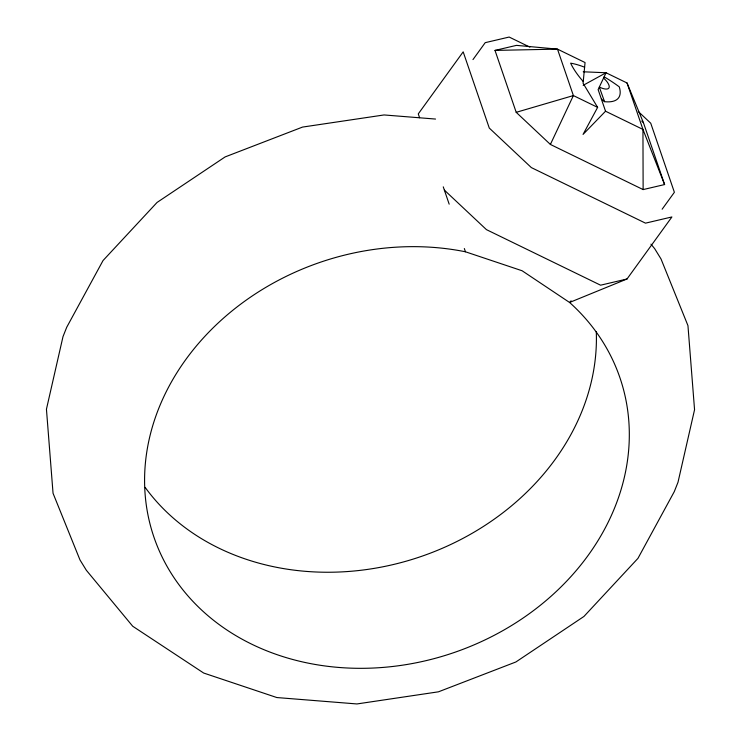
<?xml version="1.0" encoding="UTF-8"?>
<svg xmlns="http://www.w3.org/2000/svg" width="741" height="741" viewBox="0 0 741 741"><rect width="100%" height="100%" fill="white"/><g stroke="black" fill="none" stroke-linecap="round" stroke-linejoin="round"><path stroke-width="1.11" d="M550.387 144.449L573.386 95.57L557.482 49.128L516.468 45.368L495.007 50.407L516.199 112.326L550.387 144.449L643.132 189.585L664.603 184.555L643.401 122.626L627.043 82.983L606.055 72.766L583.232 71.784M495.007 50.407L557.482 49.128L585.057 62.55L583.084 83.261L597.626 107.371L583.056 134.417L605.536 111.215L598.126 89.587L606.055 72.766L583.158 85.326M472.971 59.586L485.216 42.663L509.16 37.05L529.852 47.118M662.139 209.212L674.384 192.29L650.737 123.219L638.307 111.539M571.107 300.8L569.579 302.467L522.109 270.761L465.441 251.783A246.253 206.285 -18.9 0 0 144.625 484.382A246.253 206.285 -18.9 0 0 474.212 644.79A246.253 206.285 -18.9 0 0 569.579 302.467L627.006 278.996L671.92 216.946L645.504 223.152L531.353 167.596L489.282 128.063L463.181 51.851L418.276 113.892L419.601 117.754M516.199 112.326L573.386 95.57L597.626 107.371M627.006 278.996L600.59 285.192L486.439 229.636L444.368 190.104L443.257 186.843M435.541 119.06L384.06 114.948L302.532 127.081L225.107 156.925L157.064 202.441L103.045 260.536L66.727 327.244L62.994 336.646L46.442 409.208L53.046 493.274L79.991 559.955L86.364 570.292L132.713 626.238L203.682 673.041L276.856 697.55L356.94 703.95L438.468 691.816L515.893 661.972L583.936 616.456L637.955 558.362L674.273 491.653L678.006 482.252L694.558 409.69L687.954 325.623L661.009 258.942L654.636 248.605L650.959 244.169M584.612 67.209L581.426 66.023A63.226 22.239 35.9 0 0 570.635 63.161A70.21 24.694 35.9 0 0 580.731 78.611L583.25 81.566M605.536 111.215L642.947 129.425L664.603 184.555M604.137 76.832L606.481 78.222A63.226 22.239 35.9 0 1 619.244 86.817A61.883 21.767 35.9 0 1 604.536 101.674L601.377 99.09M641.734 121.061L643.401 122.626M603.572 78.027L605.823 80.306A15.274 5.372 35.9 0 1 599.312 87.067L604.536 101.674M627.043 82.983L642.947 129.425L643.132 189.585M444.368 190.104L449.176 204.173M464.329 248.531L465.441 251.783M596.292 331.829A246.253 206.285 -18.9 0 1 421.472 556.371A246.253 206.285 -18.9 0 1 145.143 487.383"/></g></svg>
